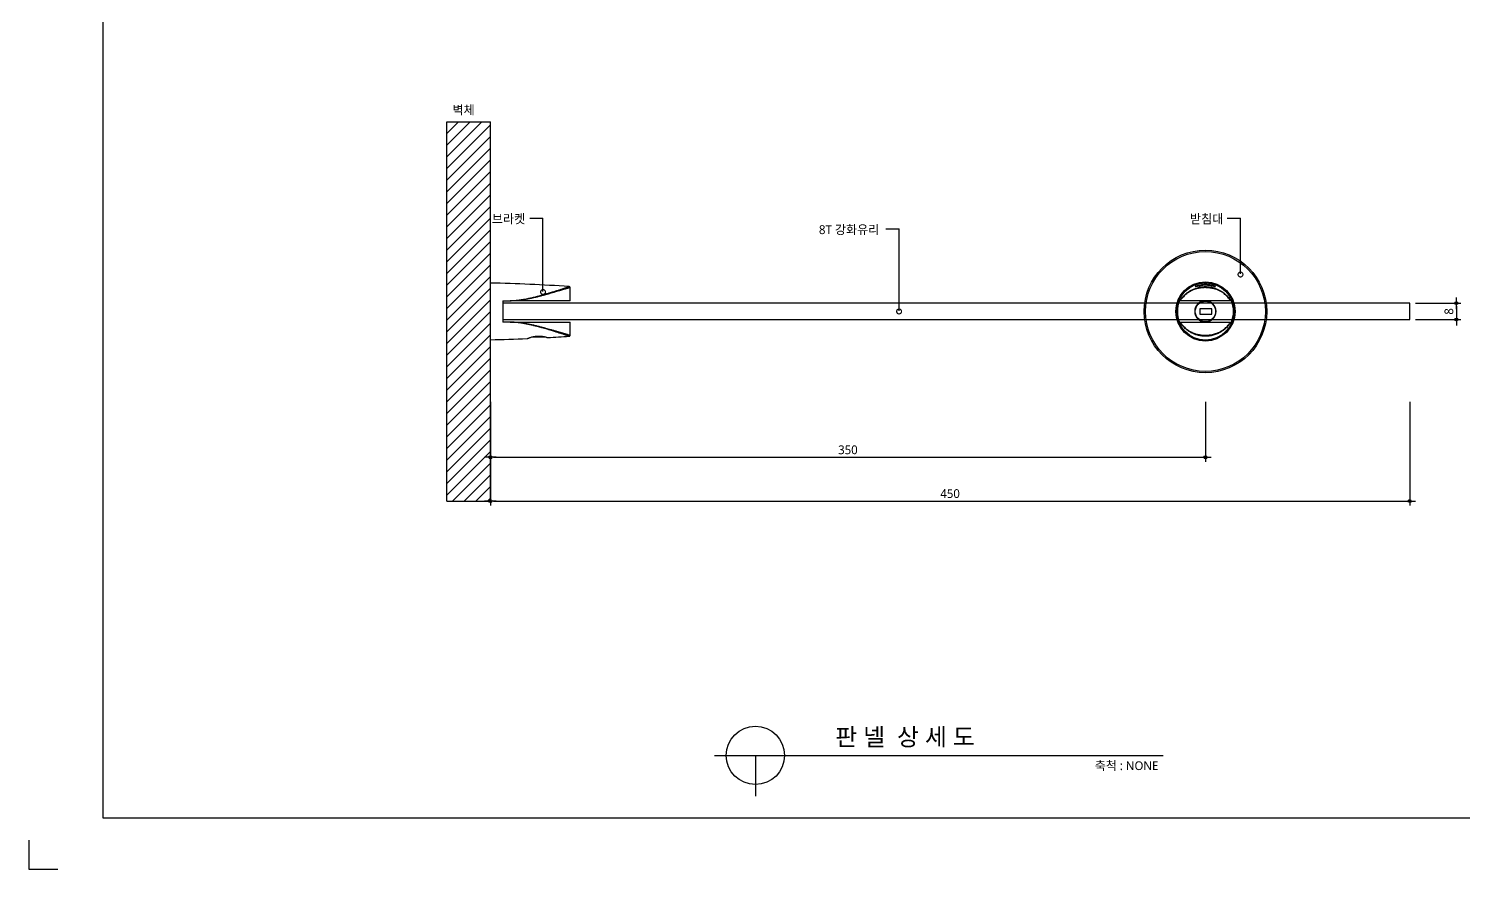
# Model space of a CAD drawing. Extents: x -256 to 8104, y -176 to 5714.
# Drawn here: x -256 to 4660, y -176 to 2705 of the extents above; entities that cross this region are included whole.
import ezdxf
from ezdxf.enums import TextEntityAlignment as Align

# ---------------------------------------------------------------- set-up
doc = ezdxf.new("R2010")
doc.units = 0
doc.header["$LTSCALE"] = 30
doc.layers.get('0').update_dxf_attribs({"linetype": 'CONTINUOUS'})
doc.layers.get('DEFPOINTS').update_dxf_attribs({"linetype": 'CONTINUOUS'})
for name, color, linetype in [('DIM', 7, 'CONTINUOUS'), ('TIT', 3, 'CONTINUOUS'), ('문자', 3, 'CONTINUOUS'), ('부자재', 4, 'CONTINUOUS'), ('치수', 1, 'CONTINUOUS'), ('판넬', 2, 'CONTINUOUS'), ('해치', 8, 'CONTINUOUS')]:
    doc.layers.add(name, color=color, linetype=linetype)
doc.styles.add('돋움', font='malgun.ttf')
doc.dimstyles.new('10', dxfattribs={"dimscale": 10, "dimtxt": 3, "dimasz": 1, "dimexe": 1.5, "dimexo": 2, "dimgap": 1, "dimtad": 1, "dimdec": 0, "dimlunit": 6, "dimtxsty": '돋움', "dimblk": 'DIMDOT', "dimcen": -1, "dimdle": 1.5, "dimclrt": 3, "dimazin": 3, "dimtfac": 1, "dimtdec": 0, "dimtix": 1, "dimtmove": 2, "dimatfit": 3, "dimldrblk": 'DIMDOT', "dimarcsym": 0})

# ---------------------------------------------------------------- blocks, each defined once
blk = doc.blocks.new('U_T471_U')
at = {"color": 0, "lineweight": 25}
for p, q in [((-5.25, 39), (-11.64, 39)), ((-5.25, 39), (-5.25, 12.91)), ((11.64, 39), (5.25, 39)), ((5.25, 12.91), (5.25, 39)), ((11.64, 38.98), (11.64, 38.98)), ((12.14, 38.52), (12.14, 38.52)), ((12.55, 27.14), (12.55, 20.19)), ((13.87, 0), (-13.87, 0)), ((-5.25, 6), (5.25, 6))]:
    blk.add_line(p, q, dxfattribs=at)
for centre, radius, start, end in [((729.56, -14), 743.56, 175.94902, 178.92116), ((-11.64, 38.5), 0.5, 89.76501, 176.89291), ((-729.56, -14), 743.56, 3.23791, 4.0504), ((-729.56, -14), 743.56, 1.07884, 2.4676)]:
    blk.add_arc(centre, radius, start, end, dxfattribs=at)
for points, knots in [([(-5.25, 9.6), (-5.26, 9.77), (-5.27, 10.54), (-5.35, 11.9), (-5.54, 13.8), (-5.83, 15.82), (-6.2, 17.82), (-6.6, 19.7), (-7.05, 21.61), (-7.52, 23.42), (-7.98, 25.12), (-8.39, 26.57), (-8.82, 28.02), (-9.28, 29.56), (-9.79, 31.21), (-10.3, 32.82), (-10.69, 34.05), (-10.97, 34.92), (-11.17, 35.52), (-11.35, 36.07), (-11.51, 36.59), (-11.68, 37.1), (-11.84, 37.58), (-11.96, 37.98), (-12.06, 38.29), (-12.12, 38.47), (-12.15, 38.55), (-12.14, 38.53), (-12.14, 38.53)], [0, 0, 0, 0, 0.014805, 0.06686, 0.11904, 0.182072, 0.245407, 0.298536, 0.351729, 0.419853, 0.465356, 0.51094, 0.556843, 0.603077, 0.661134, 0.71942, 0.76755, 0.791763, 0.816032, 0.836832, 0.857696, 0.881717, 0.905928, 0.930388, 0.952437, 0.974923, 0.997066, 1, 1, 1, 1]), ([(-11.64, 38.99), (-11.64, 38.99), (-11.65, 39.02), (-11.63, 38.93), (-11.57, 38.72), (-11.48, 38.43), (-11.39, 38.08), (-11.28, 37.72), (-11.17, 37.32), (-11.02, 36.82), (-10.82, 36.15), (-10.56, 35.29), (-10.26, 34.26), (-9.91, 33.09), (-9.53, 31.79), (-9.13, 30.42), (-8.72, 29.03), (-8.32, 27.6), (-7.92, 26.15), (-7.53, 24.67), (-7.15, 23.18), (-6.89, 22.13), (-6.6, 20.87), (-6.27, 19.41), (-5.85, 17.27), (-5.49, 15.11), (-5.33, 13.64), (-5.25, 12.91)], [0, 0, 0, 0, 0.00357, 0.029752, 0.05541, 0.081091, 0.101441, 0.121798, 0.142441, 0.16309, 0.193834, 0.232058, 0.270295, 0.316087, 0.365162, 0.414494, 0.463831, 0.513362, 0.563525, 0.613738, 0.664047, 0.714545, 0.719441, 0.789273, 0.859213, 0.929526, 1, 1, 1, 1]), ([(5.25, 12.91), (5.34, 13.7), (5.48, 15.01), (5.78, 16.84), (6.08, 18.46), (6.43, 20.14), (6.82, 21.88), (7.25, 23.61), (7.69, 25.31), (8.21, 27.21), (8.73, 29.05), (9.24, 30.82), (9.65, 32.23), (10.03, 33.51), (10.37, 34.66), (10.65, 35.6), (10.88, 36.36), (11.05, 36.95), (11.21, 37.48), (11.35, 37.95), (11.46, 38.34), (11.55, 38.66), (11.61, 38.88), (11.64, 39), (11.64, 38.99), (11.64, 38.98)], [0, 0, 0, 0, 0.075942, 0.126673, 0.177615, 0.235159, 0.292762, 0.350696, 0.40869, 0.465777, 0.546485, 0.600642, 0.654926, 0.699583, 0.744389, 0.787368, 0.814125, 0.840905, 0.867636, 0.89206, 0.916471, 0.939065, 0.964465, 0.989846, 1, 1, 1, 1]), ([(12.14, 38.52), (12.14, 38.52), (12.14, 38.54), (12.11, 38.43), (12.04, 38.22), (11.94, 37.92), (11.83, 37.56), (11.66, 37.06), (11.44, 36.38), (11.15, 35.47), (10.85, 34.56), (10.57, 33.69), (10.25, 32.68), (9.9, 31.56), (9.52, 30.34), (9.16, 29.16), (8.77, 27.88), (8.37, 26.52), (7.91, 24.88), (7.44, 23.15), (6.97, 21.31), (6.6, 19.72), (6.25, 18.11), (5.94, 16.47), (5.7, 14.95), (5.52, 13.57), (5.43, 12.71), (5.35, 11.83), (5.29, 10.93), (5.26, 10.04), (5.25, 9.6)], [0, 0, 0, 0, 0.008665, 0.030285, 0.052437, 0.072806, 0.093938, 0.115279, 0.149541, 0.184202, 0.226039, 0.252566, 0.279143, 0.332567, 0.366782, 0.401039, 0.449217, 0.490349, 0.531519, 0.603802, 0.652093, 0.700471, 0.749136, 0.798095, 0.847179, 0.884093, 0.921043, 0.922685, 0.961316, 1, 1, 1, 1]), ([(12.14, 38.52), (12.13, 38.56), (12.12, 38.64), (12.08, 38.74), (12, 38.84), (11.91, 38.92), (11.79, 38.97), (11.7, 39), (11.64, 38.99), (11.64, 38.99)], [0, 0, 0, 0, 0.1510268, 0.3092183, 0.4576644, 0.6214753, 0.7907347, 0.9709043, 1, 1, 1, 1]), ([(13.3, 18.01), (13.31, 18.01), (13.31, 18), (13.29, 18.04), (13.25, 18.14), (13.18, 18.31), (13.08, 18.57), (12.98, 18.84), (12.88, 19.1), (12.78, 19.4), (12.66, 19.8), (12.53, 20.25), (12.41, 20.75), (12.3, 21.22), (12.21, 21.76), (12.13, 22.33), (12.08, 22.94), (12.06, 23.51), (12.07, 24.05), (12.1, 24.56), (12.14, 25.06), (12.2, 25.51), (12.25, 25.81), (12.3, 26.1), (12.38, 26.44), (12.45, 26.75), (12.54, 27.1), (12.62, 27.4), (12.69, 27.64), (12.73, 27.77), (12.77, 27.87), (12.8, 27.96), (12.81, 28), (12.81, 28), (12.81, 28)], [0, 0, 0, 0, 0.015236, 0.049407, 0.066662, 0.115181, 0.164994, 0.181851, 0.215908, 0.25049, 0.26792, 0.322274, 0.359299, 0.377986, 0.422258, 0.467478, 0.48868, 0.539386, 0.574004, 0.591487, 0.640355, 0.673601, 0.690362, 0.707314, 0.741571, 0.776376, 0.793924, 0.847573, 0.884157, 0.90263, 0.920028, 0.955251, 0.991153, 1, 1, 1, 1])]:
    blk.add_open_spline(points, degree=3, knots=knots, dxfattribs=at)
for points in [[(-5.25, 12.91), (-5.25, 11.81), (-5.25, 10.71), (-5.25, 9.6)], [(-5.25, 6), (-5.25, 6.6), (-5.25, 7.8), (-5.25, 9), (-5.25, 9.6)], [(5.25, 9.6), (5.25, 10.71), (5.25, 11.81), (5.25, 12.91)], [(5.25, 9.6), (5.25, 9), (5.25, 7.8), (5.25, 6.6), (5.25, 6)]]:
    blk.add_open_spline(points, degree=3, dxfattribs=at)
blk = doc.blocks.new('U_T461_TOP')
at = {"color": 0, "lineweight": 25}
for p, q in [((-2.25, 6.27), (-1.4, 6.27)), ((1.41, 6.27), (2.25, 6.27)), ((-6.35, 2.62), (-6.29, 2.62)), ((6.2, 2.62), (-6.21, 2.62)), ((1.58, 0.64), (-1.37, 0.64)), ((-1.37, 0.64), (-1.37, -0.67)), ((1.58, -0.67), (1.58, 0.64)), ((6.28, 2.62), (6.34, 2.62)), ((-6.29, -2.63), (-6.35, -2.63)), ((-6.21, -2.63), (6.2, -2.63)), ((-1.37, -0.67), (1.58, -0.67)), ((6.34, -2.63), (6.28, -2.63))]:
    blk.add_line(p, q, dxfattribs=at)
for radius in [15, 14.67, 7.25, 7.2, 7.08, 7, 2.51, 2.5]:
    blk.add_circle((0, 0), radius, dxfattribs=at)
for centre, radius, start, end in [((-2.25, 6.02), 0.25, 90, 176.0043), ((2.25, 6.02), 0.25, 4.12, 90), ((0, 0), 6.87, 157.5209, 202.4791), ((0, 0), 2.62, 90, 270), ((0, 0), 2.62, 270, 90), ((0, 0), 6.87, 337.5209, 22.4791)]:
    blk.add_arc(centre, radius, start, end, dxfattribs=at)
for points, knots in [([(-6.29, 2.62), (-6.26, 2.64), (-6.22, 2.68), (-6.08, 2.86), (-5.9, 3.1), (-5.66, 3.4), (-5.36, 3.74), (-4.99, 4.12), (-4.54, 4.52), (-3.97, 4.92), (-3.41, 5.24), (-2.89, 5.48), (-2.46, 5.65), (-1.98, 5.8), (-1.5, 5.92), (-1.02, 6), (-0.62, 6.04), (-0.22, 6.07), (0.16, 6.07), (0.53, 6.05), (0.95, 6.01), (1.38, 5.94), (1.84, 5.84), (2.28, 5.71), (2.69, 5.56), (3.19, 5.35), (3.74, 5.06), (4.28, 4.7), (4.73, 4.34), (5.14, 3.96), (5.51, 3.57), (5.82, 3.19), (6.05, 2.88), (6.16, 2.74), (6.24, 2.65), (6.26, 2.64), (6.28, 2.62)], [0, 0, 0, 0, 0.040678, 0.081451, 0.122265, 0.162999, 0.205603, 0.248416, 0.291175, 0.333738, 0.37613, 0.396071, 0.416033, 0.435921, 0.456178, 0.469526, 0.482853, 0.493816, 0.504775, 0.515704, 0.526641, 0.542315, 0.558018, 0.576423, 0.5949, 0.613355, 0.651366, 0.689531, 0.727809, 0.765975, 0.814591, 0.863315, 0.912, 0.960561, 0.961381, 1, 1, 1, 1]), ([(6.2, 2.62), (6.15, 2.68), (6.05, 2.8), (5.82, 3.1), (5.53, 3.45), (5.18, 3.82), (4.78, 4.18), (4.34, 4.52), (3.81, 4.86), (3.27, 5.13), (2.78, 5.34), (2.37, 5.48), (1.92, 5.6), (1.45, 5.7), (1, 5.76), (0.57, 5.8), (0.17, 5.82), (-0.23, 5.82), (-0.65, 5.8), (-1.08, 5.75), (-1.57, 5.68), (-2.07, 5.57), (-2.55, 5.42), (-2.97, 5.26), (-3.48, 5.03), (-4.04, 4.73), (-4.6, 4.34), (-5.04, 3.97), (-5.4, 3.6), (-5.68, 3.28), (-5.91, 3), (-6.09, 2.77), (-6.17, 2.67), (-6.21, 2.62)], [0, 0, 0, 0, 0.050964, 0.102034, 0.153135, 0.204141, 0.246078, 0.288134, 0.33007, 0.371844, 0.392373, 0.412927, 0.4334, 0.451247, 0.469059, 0.481747, 0.494425, 0.507195, 0.51997, 0.535257, 0.550567, 0.573398, 0.595471, 0.617627, 0.639758, 0.68631, 0.733038, 0.779973, 0.826965, 0.873739, 0.915824, 0.957932, 1, 1, 1, 1]), ([(2.49, 6.04), (2.49, 6.04), (2.49, 6.02), (2.41, 6.04), (2.27, 6.07), (2.07, 6.12), (1.82, 6.18), (1.51, 6.25), (1.16, 6.32), (0.76, 6.37), (0.35, 6.4), (-0.07, 6.41), (-0.48, 6.39), (-0.87, 6.36), (-1.23, 6.3), (-1.57, 6.24), (-1.87, 6.17), (-2.13, 6.11), (-2.32, 6.06), (-2.45, 6.03), (-2.5, 6.02), (-2.5, 6.04), (-2.49, 6.04)], [0, 0, 0, 0, 0.038274, 0.089888, 0.139524, 0.189175, 0.241152, 0.293132, 0.347714, 0.402282, 0.455809, 0.509329, 0.5604, 0.611479, 0.662692, 0.713914, 0.767542, 0.821165, 0.87573, 0.930275, 0.981956, 1, 1, 1, 1]), ([(-2.07, 6.27), (-2, 6.3), (-1.91, 6.33), (-1.79, 6.37), (-1.76, 6.38)], [0, 0, 0, 0, 0.721437, 1, 1, 1, 1]), ([(-1.76, 6.38), (-1.66, 6.41), (-1.45, 6.47), (-1.09, 6.55), (-0.7, 6.61), (-0.29, 6.65), (0.12, 6.65), (0.52, 6.63), (0.9, 6.59), (1.25, 6.52), (1.58, 6.44), (1.85, 6.35), (2, 6.3), (2.06, 6.27)], [0, 0, 0, 0, 0.095335, 0.190642, 0.286239, 0.381803, 0.472357, 0.562918, 0.650679, 0.738465, 0.830269, 0.922091, 1, 1, 1, 1]), ([(-6.21, 2.62), (-6.22, 2.62), (-6.26, 2.62), (-6.28, 2.62), (-6.29, 2.62)], [0, 0, 0, 0, 0.301912, 1, 1, 1, 1]), ([(6.28, 2.62), (6.28, 2.62), (6.26, 2.62), (6.23, 2.62), (6.2, 2.62)], [0, 0, 0, 0, 0.301895, 1, 1, 1, 1]), ([(6.28, -2.63), (6.28, -2.63), (6.25, -2.65), (6.18, -2.72), (6.04, -2.92), (5.83, -3.18), (5.56, -3.52), (5.22, -3.89), (4.79, -4.31), (4.24, -4.74), (3.67, -5.1), (3.14, -5.38), (2.68, -5.58), (2.19, -5.75), (1.68, -5.89), (1.22, -5.98), (0.8, -6.03), (0.43, -6.07), (0.04, -6.08), (-0.38, -6.07), (-0.82, -6.03), (-1.29, -5.97), (-1.73, -5.88), (-2.15, -5.76), (-2.59, -5.61), (-3.03, -5.43), (-3.59, -5.15), (-4.17, -4.8), (-4.72, -4.37), (-5.16, -3.96), (-5.48, -3.61), (-5.76, -3.28), (-6, -2.98), (-6.19, -2.71), (-6.26, -2.66), (-6.29, -2.63)], [0, 0, 0, 0, 0.007403, 0.049444, 0.091584, 0.133768, 0.175868, 0.221837, 0.267933, 0.313923, 0.359746, 0.382806, 0.405889, 0.428882, 0.447068, 0.465213, 0.476353, 0.487483, 0.498716, 0.509947, 0.524096, 0.538271, 0.554537, 0.570898, 0.58723, 0.611159, 0.635106, 0.680187, 0.725438, 0.770803, 0.81604, 0.846404, 0.897607, 0.948865, 1, 1, 1, 1]), ([(-6.29, -2.63), (-6.29, -2.63), (-6.27, -2.63), (-6.23, -2.63), (-6.21, -2.63)], [0, 0, 0, 0, 0.210868, 1, 1, 1, 1]), ([(-6.21, -2.63), (-6.15, -2.7), (-6.03, -2.85), (-5.77, -3.18), (-5.47, -3.53), (-5.13, -3.89), (-4.71, -4.26), (-4.19, -4.64), (-3.65, -4.96), (-3.12, -5.21), (-2.68, -5.39), (-2.24, -5.53), (-1.81, -5.64), (-1.35, -5.73), (-0.87, -5.79), (-0.4, -5.82), (0.05, -5.83), (0.45, -5.82), (0.85, -5.79), (1.29, -5.73), (1.76, -5.65), (2.28, -5.52), (2.77, -5.35), (3.22, -5.16), (3.75, -4.9), (4.3, -4.56), (4.83, -4.16), (5.25, -3.76), (5.48, -3.51), (5.69, -3.27), (5.86, -3.06), (6.07, -2.8), (6.16, -2.69), (6.2, -2.63)], [0, 0, 0, 0, 0.057962, 0.115943, 0.162303, 0.208848, 0.255355, 0.301696, 0.347884, 0.374356, 0.400808, 0.419143, 0.437511, 0.455771, 0.472111, 0.488421, 0.50152, 0.514619, 0.527455, 0.540304, 0.560778, 0.581297, 0.606753, 0.632307, 0.657835, 0.707527, 0.757385, 0.807352, 0.857193, 0.859642, 0.906426, 0.95324, 1, 1, 1, 1]), ([(6.2, -2.63), (6.21, -2.63), (6.23, -2.63), (6.26, -2.63), (6.28, -2.63), (6.28, -2.63)], [0, 0, 0, 0, 0.1289377, 0.6447521, 1, 1, 1, 1])]:
    blk.add_open_spline(points, degree=3, knots=knots, dxfattribs=at)
blk = doc.blocks.new('_DOTSMALL')
at = {"color": 0, "linetype": 'ByBlock', "const_width": 0.5}
blk.add_lwpolyline([(-0.0625, 0, 1), (0.0625, 0, 1)], format="xyb", close=True, dxfattribs=at)
blk = doc.blocks.new('A$C63EC304E')
at = {"layer": '치수', "color": 1, "xscale": 2.5, "yscale": 2.5, "zscale": 2.5, "rotation": 234.3098741996962}
blk.add_blockref('_DOTSMALL', (0.31, 0.31), dxfattribs=at)
blk = doc.blocks.new('A$C2BC9653E')
at = {"layer": '치수', "xscale": 0.3333333333333333, "yscale": 0.3333333333333333, "zscale": 0.3333333333333333}
blk.add_blockref('A$C63EC304E', (0, 0), dxfattribs=at)
blk = doc.blocks.new('A$C7FC71301')
at = {"layer": '치수', "rotation": 180}
blk.add_blockref('A$C2BC9653E', (0.21, 0.21), dxfattribs=at)
blk = doc.blocks.new('A$C4A20372B')
at = {"layer": '치수'}
blk.add_blockref('A$C7FC71301', (0, 0), dxfattribs=at)
blk = doc.blocks.new('A$C566469F5')
at = {"layer": '치수'}
blk.add_blockref('A$C4A20372B', (0, 0), dxfattribs=at)
blk = doc.blocks.new('A$C7E317CD4')
at = {"layer": '해치', "xscale": 2, "yscale": 2, "zscale": 2}
blk.add_blockref('A$C566469F5', (0, 0), dxfattribs=at)
blk = doc.blocks.new('A$C601D7F27')
at = {"layer": '치수'}
blk.add_blockref('A$C7E317CD4', (0, 0), dxfattribs=at)
blk = doc.blocks.new('A$C38802C08')
at = {"layer": '치수'}
blk.add_blockref('A$C601D7F27', (0, 0), dxfattribs=at)
blk = doc.blocks.new('DIMDOT')
at = {"linetype": 'Continuous'}
blk.add_line((-2, 0), (2, 0), dxfattribs=at)
for radius in [0.5, 0.25]:
    blk.add_circle((0, 0), radius, dxfattribs=at)
blk = doc.blocks.new('*D31')
at = {"layer": 'DEFPOINTS', "color": 0}
for p in [(1326.5, 1446.3), (3776.5, 1446.3), (3776.5, 1236.3)]:
    blk.add_point(p, dxfattribs=at)
at = {"layer": 'DIM', "color": 0, "lineweight": -2}
for p, q in [((1326.5, 1426.3), (1326.5, 1221.3)), ((3776.5, 1426.3), (3776.5, 1221.3)), ((1336.5, 1236.3), (3766.5, 1236.3))]:
    blk.add_line(p, q, dxfattribs=at)
at = {"layer": 'DIM', "color": 0, "lineweight": -2, "xscale": 10, "yscale": 10, "zscale": 10, "rotation": 180}
blk.add_blockref('DIMDOT', (1326.5, 1236.3), dxfattribs=at)
at = {"layer": 'DIM', "color": 0, "lineweight": -2, "xscale": 10, "yscale": 10, "zscale": 10}
blk.add_blockref('DIMDOT', (3776.5, 1236.3), dxfattribs=at)
at = {"layer": 'DIM', "color": 3, "insert": (2551.5, 1261.8), "char_height": 30, "attachment_point": 5, "style": '돋움'}
blk.add_mtext('350', dxfattribs=at)
blk = doc.blocks.new('*D32')
at = {"layer": 'DEFPOINTS', "color": 0}
for p in [(1326.5, 1446.3), (4476.5, 1446.3), (4476.5, 1086.3)]:
    blk.add_point(p, dxfattribs=at)
at = {"layer": 'DIM', "color": 0, "lineweight": -2}
for p, q in [((1326.5, 1426.3), (1326.5, 1071.3)), ((4476.5, 1426.3), (4476.5, 1071.3)), ((1336.5, 1086.3), (4466.5, 1086.3))]:
    blk.add_line(p, q, dxfattribs=at)
at = {"layer": 'DIM', "color": 0, "lineweight": -2, "xscale": 10, "yscale": 10, "zscale": 10, "rotation": 180}
blk.add_blockref('DIMDOT', (1326.5, 1086.3), dxfattribs=at)
at = {"layer": 'DIM', "color": 0, "lineweight": -2, "xscale": 10, "yscale": 10, "zscale": 10}
blk.add_blockref('DIMDOT', (4476.5, 1086.3), dxfattribs=at)
at = {"layer": 'DIM', "color": 3, "insert": (2901.5, 1111.8), "char_height": 30, "attachment_point": 5, "style": '돋움'}
blk.add_mtext('450', dxfattribs=at)
blk = doc.blocks.new('*D33')
at = {"layer": 'DEFPOINTS', "color": 0}
for p in [(4476.5, 1764.3), (4476.5, 1708.3), (4636.5, 1708.3)]:
    blk.add_point(p, dxfattribs=at)
at = {"layer": 'DIM', "color": 0, "lineweight": -2}
for p, q in [((4496.5, 1764.3), (4651.5, 1764.3)), ((4636.5, 1754.3), (4636.5, 1718.3)), ((4496.5, 1708.3), (4651.5, 1708.3))]:
    blk.add_line(p, q, dxfattribs=at)
at = {"layer": 'DIM', "color": 0, "lineweight": -2, "xscale": 10, "yscale": 10, "zscale": 10}
for p, rotation in [((4636.5, 1764.3), 90), ((4636.5, 1708.3), 270)]:
    blk.add_blockref('DIMDOT', p, dxfattribs=dict(at, rotation=rotation))
at = {"layer": 'DIM', "color": 3, "insert": (4611, 1736.3), "char_height": 30, "attachment_point": 5, "rotation": 90, "style": '돋움'}
blk.add_mtext('8', dxfattribs=at)
blk = doc.blocks.new('URINAL_11')
for p, q in [((1176.5, 1086.3), (1176.5, 2386.3)), ((1176.5, 2386.3), (1326.5, 2386.3)), ((1326.5, 1086.3), (1326.5, 2386.3)), ((1176.5, 1086.3), (1326.5, 1086.3))]:
    blk.add_line(p, q)
at = {"color": 2}
for p, q in [((-255.9, -75.8), (-255.9, -175.8)), ((-255.9, -75.8), (-255.9, -175.8)), ((-255.9, -75.8), (-255.9, -175.8)), ((-255.9, -75.8), (-255.9, -175.8)), ((-255.9, -175.8), (-155.9, -175.8))]:
    blk.add_line(p, q, dxfattribs=at)
for points in [[(-0.7, 5538.4), (7251.6, 5538.4), (7251.6, 0.1), (-0.7, 0.1)], [(-0.7, 5538.4), (7251.6, 5538.4), (7251.6, 0.1), (-0.7, 0.1)], [(-0.7, 5538.4), (7981.2, 5538.4), (7981.2, 0.1), (-0.7, 0.1)]]:
    blk.add_lwpolyline(points, close=True, dxfattribs=at)
at = {"layer": 'TIT', "color": 7}
for p, q in [((2094.4, 214.6), (3632.2, 214.6)), ((2234.4, 214.6), (2234.4, 74.6))]:
    blk.add_line(p, q, dxfattribs=at)
blk.add_circle((2234.4, 214.6), 100, dxfattribs=at)
at = {"layer": '치수'}
for p, q in [((1461.5, 2056.3), (1506.5, 2056.3)), ((1506.5, 1805.1), (1506.5, 2056.3)), ((2681.5, 2019.6), (2726.5, 2019.6)), ((2726.5, 1738.4), (2726.5, 2019.6)), ((3851.5, 2056.3), (3896.5, 2056.3)), ((3896.5, 1865.1), (3896.5, 2056.3))]:
    blk.add_line(p, q, dxfattribs=at)
at = {"layer": '판넬', "color": 1}
blk.add_lwpolyline([(1368.5, 1708.3), (4476.5, 1708.3), (4476.5, 1764.3), (1368.5, 1764.3)], close=True, dxfattribs=at)
at = {"layer": '해치'}
for p, q in [((1176.5, 2346.3), (1216.5, 2386.3)), ((1176.5, 2306.3), (1256.5, 2386.3)), ((1176.5, 2266.3), (1296.5, 2386.3)), ((1176.5, 2226.3), (1326.5, 2376.3)), ((1176.5, 2186.3), (1326.5, 2336.3)), ((1176.5, 2146.3), (1326.5, 2296.3)), ((1176.5, 2106.3), (1326.5, 2256.3)), ((1176.5, 2066.3), (1326.5, 2216.3)), ((1176.5, 2026.3), (1326.5, 2176.3)), ((1176.5, 1986.3), (1326.5, 2136.3)), ((1176.5, 1946.3), (1326.5, 2096.3)), ((1176.5, 1906.3), (1326.5, 2056.3)), ((1176.5, 1866.3), (1326.5, 2016.3)), ((1176.5, 1826.3), (1326.5, 1976.3)), ((1176.5, 1786.3), (1326.5, 1936.3)), ((1176.5, 1746.3), (1326.5, 1896.3)), ((1176.5, 1706.3), (1326.5, 1856.3)), ((1176.5, 1666.3), (1326.5, 1816.3)), ((1176.5, 1626.3), (1326.5, 1776.3)), ((1176.5, 1586.3), (1326.5, 1736.3)), ((1176.5, 1546.3), (1326.5, 1696.3)), ((1176.5, 1506.3), (1326.5, 1656.3)), ((1176.5, 1466.3), (1326.5, 1616.3)), ((1176.5, 1426.3), (1326.5, 1576.3)), ((1176.5, 1386.3), (1326.5, 1536.3)), ((1176.5, 1346.3), (1326.5, 1496.3)), ((1176.5, 1306.3), (1326.5, 1456.3)), ((1176.5, 1266.3), (1326.5, 1416.3)), ((1176.5, 1226.3), (1326.5, 1376.3)), ((1176.5, 1186.3), (1326.5, 1336.3)), ((1176.5, 1146.3), (1326.5, 1296.3)), ((1176.5, 1106.3), (1326.5, 1256.3)), ((1196.5, 1086.3), (1326.5, 1216.3)), ((1236.5, 1086.3), (1326.5, 1176.3)), ((1276.5, 1086.3), (1326.5, 1136.3)), ((1316.5, 1086.3), (1326.5, 1096.3))]:
    blk.add_line(p, q, dxfattribs=at)
at = {"layer": '부자재', "xscale": 14, "yscale": 14}
blk.add_blockref('U_T461_TOP', (3776.5, 1736.3), dxfattribs=at)
at = {"layer": '부자재', "xscale": 7, "yscale": 7, "rotation": 270}
blk.add_blockref('U_T471_U', (1326.5, 1736.3), dxfattribs=at)
at = {"layer": '해치', "xscale": 20, "yscale": 20, "rotation": 269.9777130656439}
for p in [(3892.4, 1867.1), (1502.4, 1807.1), (2722.4, 1740.4)]:
    blk.add_blockref('A$C38802C08', p, dxfattribs=at)
at = {"layer": 'TIT', "style": '돋움'}
blk.add_text('판 넬  상 세 도', height=60, dxfattribs=at).set_placement((2986.2, 248.2), align=Align.RIGHT)
blk.add_text('축척 : NONE', height=30, dxfattribs=at).set_placement((3397.6, 164.4))
at = {"layer": '문자', "style": '돋움'}
for s, p in [('벽체', (1196.5, 2411.3)), ('브라켓', (1331.3, 2038)), ('받침대', (3723.6, 2038)), ('8T 강화유리', (2452, 2001.3))]:
    blk.add_text(s, height=30.34, dxfattribs=at).set_placement(p)
at = {"layer": 'DIM'}
dim = blk.add_linear_dim(base=(4636.5, 1708.3), p1=(4476.5, 1764.3), p2=(4476.5, 1708.3), angle=270, text='8', dimstyle='10', dxfattribs=at)
dim.commit()
dim.dimension.update_dxf_attribs({"geometry": '*D33', "text_midpoint": (4611, 1736.3)})
for base, p2, text, picture, middle in [((3776.5, 1236.3), (3776.5, 1446.3), '350', '*D31', (2551.5, 1261.8)), ((4476.5, 1086.3), (4476.5, 1446.3), '450', '*D32', (2901.5, 1111.8))]:
    dim = blk.add_linear_dim(base=base, p1=(1326.5, 1446.3), p2=p2, text=text, dimstyle='10', dxfattribs=at)
    dim.commit()
    dim.dimension.update_dxf_attribs({"geometry": picture, "text_midpoint": middle})

msp = doc.modelspace()

# ---------------------------------------------------------------- block references
msp.add_blockref('URINAL_11', (0, 0))

doc.saveas('drawing.dxf')
